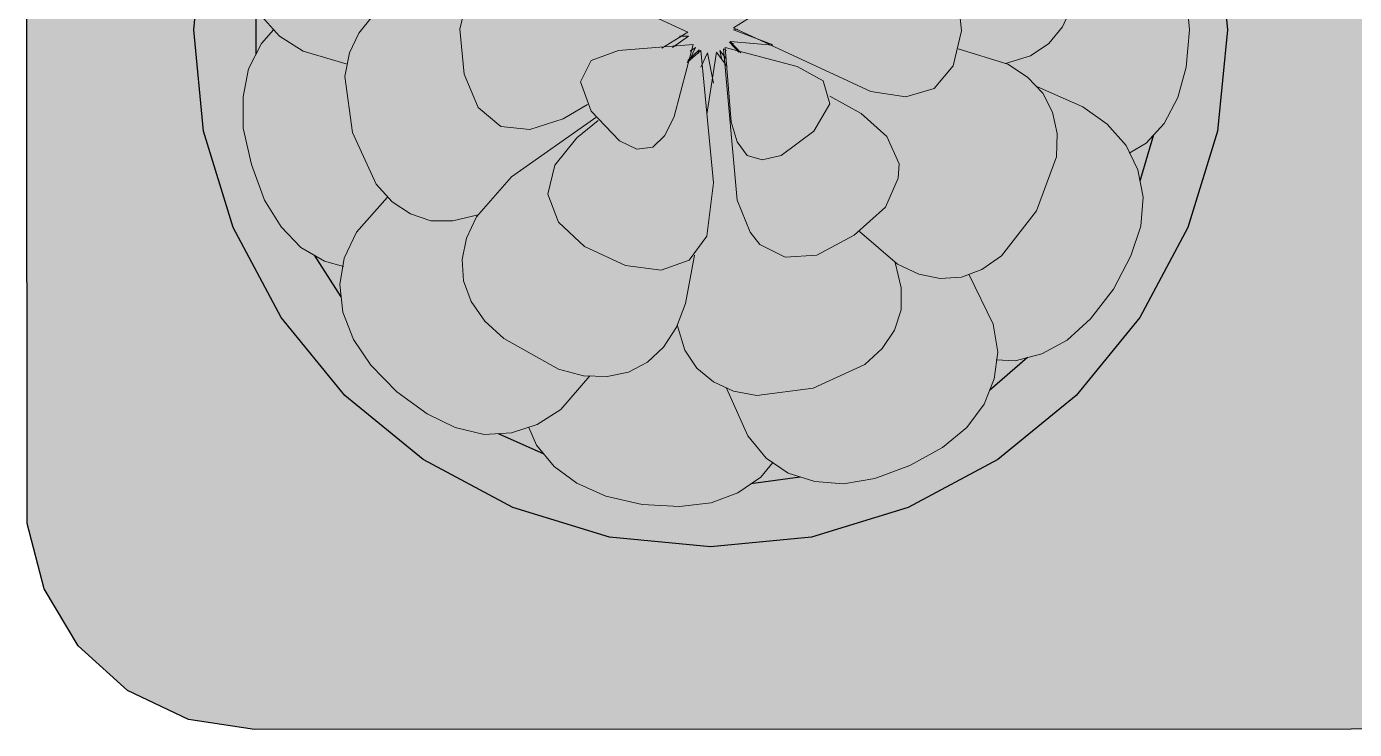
# Model space of a CAD drawing. Header units: metres. Extents: x 0 to 8.79, y -6.64 to 2.65.
# Drawn here: x 7.005 to 7.1797, y -5.8376 to -5.7452 of the extents above; entities that cross this region are included whole.
import ezdxf

# ---------------------------------------------------------------- set-up
doc = ezdxf.new("R2010")
doc.units = ezdxf.units.M
doc.layers.add('VEG-HOJAS', color=117, linetype='Continuous', lineweight=18, true_color=0x2e5e38)
doc.layers.add('VEG-MACETA', color=25, linetype='Continuous', lineweight=25, true_color=0x745440)
doc.layers.add('VEG-RELLENO', color=253, linetype='Continuous', true_color=0x96c896)

# ---------------------------------------------------------------- blocks, each defined once
blk = doc.blocks.new('VEG_Suculentas_PLANTA')
at = {"layer": 'VEG-RELLENO', "true_color": 0xc89a6c}
h = blk.add_hatch(color=43, dxfattribs=at)
h.dxf.hatch_style = 1
h.paths.add_polyline_path([(0.2449, -0.0649), (0.2437, -0.0707), (0.2415, -0.0761), (0.2362, -0.0832), (0.2291, -0.0885), (0.2237, -0.0907), (0.2179, -0.0919), (-0.215, -0.092), (-0.2237, -0.0907), (-0.2317, -0.0869), (-0.2382, -0.081), (-0.2427, -0.0735), (-0.2449, -0.0649), (-0.245, 0.062), (-0.2437, 0.0707), (-0.2399, 0.0787), (-0.234, 0.0852), (-0.2265, 0.0897), (-0.2209, 0.0914), (-0.215, 0.092), (0.215, 0.092), (0.2237, 0.0907), (0.2317, 0.0869), (0.2382, 0.081), (0.2427, 0.0735), (0.2449, 0.0649)])
h.paths.add_polyline_path([(0.2158, -0.0121), (0.217, 0), (0.2158, 0.0121), (0.2123, 0.0237), (0.2066, 0.0344), (0.1988, 0.0438), (0.1894, 0.0516), (0.1787, 0.0573), (0.1671, 0.0608), (0.155, 0.062), (0.1429, 0.0608), (0.1313, 0.0573), (0.1206, 0.0516), (0.1112, 0.0438), (0.1034, 0.0344), (0.0977, 0.0237), (0.0942, 0.0121), (0.093, 0), (0.0942, -0.0121), (0.0977, -0.0237), (0.1034, -0.0344), (0.1112, -0.0438), (0.1206, -0.0516), (0.1313, -0.0573), (0.1429, -0.0608), (0.155, -0.062), (0.1671, -0.0608), (0.1787, -0.0573), (0.1894, -0.0516), (0.1988, -0.0438), (0.2066, -0.0344), (0.2123, -0.0237)], flags=0)
h.paths.add_polyline_path([(0.0577, -0.0057), (0.0577, 0.0057), (0.0555, 0.0168), (0.0512, 0.0273), (0.0448, 0.0368), (0.0368, 0.0448), (0.0273, 0.0512), (0.0168, 0.0555), (0.0057, 0.0577), (-0.0057, 0.0577), (-0.0168, 0.0555), (-0.0273, 0.0512), (-0.0368, 0.0448), (-0.0448, 0.0368), (-0.0512, 0.0273), (-0.0555, 0.0168), (-0.0577, 0.0057), (-0.0577, -0.0057), (-0.0555, -0.0168), (-0.0512, -0.0273), (-0.0448, -0.0368), (-0.0368, -0.0448), (-0.0273, -0.0512), (-0.0168, -0.0555), (-0.0057, -0.0577), (0.0057, -0.0577), (0.0168, -0.0555), (0.0273, -0.0512), (0.0368, -0.0448), (0.0448, -0.0368), (0.0512, -0.0273), (0.0555, -0.0168)], flags=0)
h.paths.add_polyline_path([(-0.087, 0), (-0.0883, 0.0133), (-0.0922, 0.026), (-0.0985, 0.0378), (-0.1069, 0.0481), (-0.1172, 0.0565), (-0.129, 0.0628), (-0.1417, 0.0667), (-0.155, 0.068), (-0.1683, 0.0667), (-0.181, 0.0628), (-0.1928, 0.0565), (-0.2031, 0.0481), (-0.2115, 0.0378), (-0.2178, 0.026), (-0.2217, 0.0133), (-0.223, 0), (-0.2217, -0.0133), (-0.2178, -0.026), (-0.2115, -0.0378), (-0.2031, -0.0481), (-0.1928, -0.0565), (-0.181, -0.0628), (-0.1683, -0.0667), (-0.155, -0.068), (-0.1417, -0.0667), (-0.129, -0.0628), (-0.1172, -0.0565), (-0.1069, -0.0481), (-0.0985, -0.0378), (-0.0922, -0.026), (-0.0883, -0.0133)], flags=0)
at = {"layer": 'VEG-RELLENO', "true_color": 0xe08e66}
h = blk.add_hatch(color=11, dxfattribs=at)
h.dxf.hatch_style = 1
h.paths.add_polyline_path([(-0.0873, -0.0067), (-0.0899, -0.0197), (-0.095, -0.0321), (-0.1024, -0.0431), (-0.1119, -0.0526), (-0.1229, -0.06), (-0.1353, -0.0651), (-0.1483, -0.0677), (-0.1617, -0.0677), (-0.1747, -0.0651), (-0.1871, -0.06), (-0.1981, -0.0526), (-0.2076, -0.0431), (-0.215, -0.0321), (-0.2201, -0.0197), (-0.2227, -0.0067), (-0.2227, 0.0067), (-0.2201, 0.0197), (-0.215, 0.0321), (-0.2076, 0.0431), (-0.1981, 0.0526), (-0.1871, 0.06), (-0.1747, 0.0651), (-0.1617, 0.0677), (-0.1483, 0.0677), (-0.1353, 0.0651), (-0.1229, 0.06), (-0.1119, 0.0526), (-0.1024, 0.0431), (-0.095, 0.0321), (-0.0899, 0.0197), (-0.0873, 0.0067)])
h.paths.add_polyline_path([(-0.0935, 0.0089), (-0.0967, 0.0138), (-0.0985, 0.0199), (-0.0984, 0.0258), (-0.0997, 0.0297), (-0.102, 0.0341), (-0.105, 0.038), (-0.1081, 0.0408), (-0.1133, 0.0431), (-0.1183, 0.0474), (-0.1213, 0.0523), (-0.1245, 0.0549), (-0.1288, 0.0573), (-0.1334, 0.059), (-0.1375, 0.0597), (-0.1432, 0.0588), (-0.1497, 0.0597), (-0.1549, 0.0622), (-0.1591, 0.0627), (-0.164, 0.0624), (-0.1688, 0.0613), (-0.1726, 0.0596), (-0.1769, 0.0558), (-0.1829, 0.0531), (-0.1886, 0.0523), (-0.1923, 0.0505), (-0.1963, 0.0476), (-0.1997, 0.0441), (-0.202, 0.0407), (-0.2036, 0.0351), (-0.2071, 0.0296), (-0.2115, 0.0259), (-0.2137, 0.0224), (-0.2154, 0.0177), (-0.2165, 0.0129), (-0.2165, 0.0088), (-0.2148, 0.0032), (-0.2148, -0.0032), (-0.2165, -0.0088), (-0.2165, -0.0129), (-0.2154, -0.0177), (-0.2137, -0.0224), (-0.2115, -0.0259), (-0.2071, -0.0296), (-0.2036, -0.0351), (-0.202, -0.0407), (-0.1997, -0.0441), (-0.1963, -0.0476), (-0.1923, -0.0505), (-0.1886, -0.0523), (-0.1829, -0.0531), (-0.1769, -0.0558), (-0.1726, -0.0596), (-0.1688, -0.0613), (-0.164, -0.0624), (-0.1591, -0.0627), (-0.1549, -0.0622), (-0.1497, -0.0597), (-0.1432, -0.0588), (-0.1375, -0.0597), (-0.1334, -0.059), (-0.1288, -0.0573), (-0.1245, -0.0549), (-0.1213, -0.0523), (-0.1183, -0.0474), (-0.1133, -0.0431), (-0.1081, -0.0408), (-0.105, -0.038), (-0.102, -0.0341), (-0.0997, -0.0297), (-0.0984, -0.0258), (-0.0985, -0.0199), (-0.0967, -0.0138), (-0.0935, -0.0089), (-0.0924, -0.0049), (-0.092, 0), (-0.0924, 0.0049)], flags=0)
at = {"layer": 'VEG-RELLENO', "true_color": 0x7a5e4a}
h = blk.add_hatch(color=35, dxfattribs=at)
h.dxf.hatch_style = 1
h.paths.add_polyline_path([(-0.0967, -0.0138), (-0.0985, -0.0199), (-0.0999, -0.0162)])
h.paths.add_polyline_path([(-0.1133, -0.0431), (-0.1183, -0.0474), (-0.1174, -0.0434)])
h.paths.add_polyline_path([(-0.1433, -0.0588), (-0.1491, -0.0597), (-0.1497, -0.0597), (-0.1468, -0.0569)])
h.paths.add_polyline_path([(-0.1769, -0.0558), (-0.1829, -0.0531), (-0.1789, -0.0523)])
h.paths.add_polyline_path([(-0.2036, -0.0351), (-0.2071, -0.0296), (-0.2033, -0.0311)])
h.paths.add_polyline_path([(-0.2148, -0.0032), (-0.2148, 0.0032), (-0.2125, 0)])
h.paths.add_polyline_path([(-0.2071, 0.0296), (-0.2036, 0.0351), (-0.2033, 0.0311)])
h.paths.add_polyline_path([(-0.1829, 0.0531), (-0.1769, 0.0558), (-0.1789, 0.0523)])
h.paths.add_polyline_path([(-0.1497, 0.0597), (-0.1433, 0.0588), (-0.1432, 0.0588), (-0.1468, 0.0569)])
h.paths.add_polyline_path([(-0.1183, 0.0474), (-0.1133, 0.0431), (-0.1174, 0.0434)])
h.paths.add_polyline_path([(-0.0985, 0.0199), (-0.0967, 0.0138), (-0.0999, 0.0162)])
h.paths.add_polyline_path([(-0.1509, 0.0008), (-0.152, 0), (-0.1468, -0.002), (-0.1524, -0.0015), (-0.1513, -0.0029), (-0.1531, -0.0023), (-0.153, -0.0037), (-0.1538, -0.0027), (-0.1535, -0.0039), (-0.1542, -0.0029), (-0.1546, -0.007), (-0.1554, -0.003), (-0.1563, -0.0049), (-0.1563, -0.0027), (-0.1577, -0.0038), (-0.157, -0.0023), (-0.1577, -0.0028), (-0.1573, -0.0019), (-0.16, -0.0023), (-0.1579, -0.0008), (-0.1591, -0.0008), (-0.158, -0.0003), (-0.1608, 0.0008), (-0.1579, 0.0008), (-0.1594, 0.0018), (-0.1576, 0.0015), (-0.159, 0.003), (-0.1567, 0.0025), (-0.1572, 0.0048), (-0.1558, 0.0029), (-0.1558, 0.0039), (-0.1554, 0.003), (-0.1541, 0.0088), (-0.1538, 0.0027), (-0.152, 0.004), (-0.1527, 0.0019), (-0.1501, 0.0023), (-0.1521, 0.0008)])
at = {"layer": 'VEG-RELLENO', "true_color": 0x79a295}
h = blk.add_hatch(color=253, dxfattribs=at)
h.dxf.hatch_style = 1
h.paths.add_polyline_path([(-0.1579, 0.0008), (-0.1608, 0.0008), (-0.1632, 0.002), (-0.1594, 0.0018)])
h.paths.add_polyline_path([(-0.2086, -0.0028), (-0.2117, -0.0008), (-0.2141, 0.0018), (-0.2158, 0.0052), (-0.2106, 0.0061), (-0.2065, 0.0088), (-0.2038, 0.0129), (-0.2028, 0.0177), (-0.2038, 0.0226), (-0.2065, 0.0267), (-0.2091, 0.0284), (-0.2058, 0.0304), (-0.2023, 0.0314), (-0.1986, 0.0313), (-0.1932, 0.0298), (-0.1956, 0.0272), (-0.1996, 0.02), (-0.2006, 0.0136), (-0.2, 0.0108), (-0.1987, 0.0083), (-0.1967, 0.0062), (-0.1938, 0.0044), (-0.1971, 0.0034), (-0.1995, 0.0018), (-0.2013, -0.0004), (-0.2028, -0.0045)])
at = {"layer": 'VEG-RELLENO', "true_color": 0x85b2a4}
h = blk.add_hatch(color=253, dxfattribs=at)
h.dxf.hatch_style = 1
h.paths.add_polyline_path([(-0.1211, 0.0251), (-0.1182, 0.0251), (-0.1155, 0.0242), (-0.113, 0.0225), (-0.1153, 0.0209), (-0.1176, 0.0175), (-0.1184, 0.0135), (-0.1176, 0.0095), (-0.1153, 0.0061), (-0.1119, 0.0038), (-0.1075, 0.0031), (-0.1087, 0.0004), (-0.1105, -0.0018), (-0.1129, -0.0034), (-0.1158, -0.0044), (-0.1224, -0.0025), (-0.122, -0.0001), (-0.1226, 0.0058), (-0.1233, 0.0082), (-0.1258, 0.0117), (-0.1274, 0.0127), (-0.1312, 0.0131), (-0.1356, 0.0117), (-0.1388, 0.0098), (-0.1399, 0.0115), (-0.1288, 0.0193), (-0.1244, 0.0243)])
at = {"layer": 'VEG-RELLENO', "true_color": 0x79a295}
h = blk.add_hatch(color=253, dxfattribs=at)
h.dxf.hatch_style = 1
h.paths.add_polyline_path([(-0.0953, 0.0123), (-0.1009, 0.0089), (-0.1036, 0.0048), (-0.1046, 0), (-0.1036, -0.0048), (-0.1009, -0.0089), (-0.0968, -0.0116), (-0.0951, -0.012), (-0.0977, -0.0149), (-0.0999, -0.0162), (-0.1028, -0.0124), (-0.106, -0.0101), (-0.112, -0.0075), (-0.1162, -0.0044), (-0.1129, -0.0034), (-0.1105, -0.0018), (-0.1087, 0.0004), (-0.1075, 0.003), (-0.1069, 0.0061), (-0.1071, 0.0096), (-0.1028, 0.0124), (-0.0999, 0.0162), (-0.0977, 0.0149)])
at = {"layer": 'VEG-RELLENO', "true_color": 0x90baad}
h = blk.add_hatch(color=253, dxfattribs=at)
h.dxf.hatch_style = 1
h.paths.add_polyline_path([(-0.152, 0.0003), (-0.1486, 0.0024), (-0.1429, 0.0027), (-0.1393, 0.004), (-0.1379, 0.0068), (-0.1388, 0.0098), (-0.1334, 0.0126), (-0.1292, 0.0132), (-0.1258, 0.0117), (-0.1244, 0.0101), (-0.1276, 0.0083), (-0.1292, 0.0058), (-0.1298, 0.0029), (-0.1292, -0.0001), (-0.1276, -0.0026), (-0.1251, -0.0042), (-0.1231, -0.0046), (-0.1256, -0.0077), (-0.1273, -0.0085), (-0.1315, -0.0087), (-0.1387, -0.0062)])
at = {"layer": 'VEG-RELLENO', "true_color": 0xd696a4}
h = blk.add_hatch(color=241, dxfattribs=at)
h.dxf.hatch_style = 1
h.paths.add_polyline_path([(-0.0968, -0.0116), (-0.1009, -0.0089), (-0.1036, -0.0048), (-0.1046, 0), (-0.1036, 0.0048), (-0.1009, 0.0089), (-0.0968, 0.0116), (-0.0951, 0.012), (-0.0935, 0.0089), (-0.0924, 0.0049), (-0.092, 0), (-0.0924, -0.0049), (-0.0935, -0.0089), (-0.0951, -0.012)])
h = blk.add_hatch(color=241, dxfattribs=at)
h.dxf.hatch_style = 1
h.paths.add_polyline_path([(-0.1251, -0.0042), (-0.1276, -0.0026), (-0.1292, -0.0001), (-0.1298, 0.0029), (-0.1292, 0.0058), (-0.1276, 0.0083), (-0.1244, 0.0101), (-0.1226, 0.0058), (-0.122, -0.0001), (-0.1231, -0.0046)])
at = {"layer": 'VEG-RELLENO', "true_color": 0x90baad}
h = blk.add_hatch(color=253, dxfattribs=at)
h.dxf.hatch_style = 1
h.paths.add_polyline_path([(-0.158, -0.0003), (-0.1614, -0.0024), (-0.1671, -0.0027), (-0.1707, -0.004), (-0.1721, -0.0068), (-0.1712, -0.0098), (-0.1766, -0.0126), (-0.1808, -0.0132), (-0.1842, -0.0117), (-0.1856, -0.0101), (-0.1824, -0.0083), (-0.1808, -0.0058), (-0.1802, -0.0029), (-0.1808, 0.0001), (-0.1824, 0.0026), (-0.1849, 0.0042), (-0.1869, 0.0046), (-0.1844, 0.0077), (-0.1827, 0.0085), (-0.1785, 0.0087), (-0.1713, 0.0062)])
at = {"layer": 'VEG-RELLENO', "true_color": 0x85b2a4}
h = blk.add_hatch(color=253, dxfattribs=at)
h.dxf.hatch_style = 1
h.paths.add_polyline_path([(-0.1889, -0.0251), (-0.1918, -0.0251), (-0.1945, -0.0242), (-0.197, -0.0225), (-0.1947, -0.0209), (-0.1924, -0.0175), (-0.1916, -0.0135), (-0.1924, -0.0095), (-0.1947, -0.0061), (-0.1981, -0.0038), (-0.2025, -0.0031), (-0.2013, -0.0004), (-0.1995, 0.0018), (-0.1971, 0.0034), (-0.1942, 0.0044), (-0.1876, 0.0025), (-0.188, 0.0001), (-0.1874, -0.0058), (-0.1867, -0.0082), (-0.1842, -0.0117), (-0.1826, -0.0127), (-0.1788, -0.0131), (-0.1744, -0.0117), (-0.1712, -0.0098), (-0.1701, -0.0115), (-0.1812, -0.0193), (-0.1856, -0.0243)])
at = {"layer": 'VEG-RELLENO', "true_color": 0xd696a4}
h = blk.add_hatch(color=241, dxfattribs=at)
h.dxf.hatch_style = 1
h.paths.add_polyline_path([(-0.1808, -0.0058), (-0.1824, -0.0083), (-0.1856, -0.0101), (-0.1874, -0.0058), (-0.1879, -0.0029), (-0.188, 0.0001), (-0.1869, 0.0046), (-0.1849, 0.0042), (-0.1824, 0.0026), (-0.1808, 0.0001), (-0.1802, -0.0029)])
at = {"layer": 'VEG-RELLENO', "true_color": 0x79a295}
h = blk.add_hatch(color=253, dxfattribs=at)
h.dxf.hatch_style = 1
h.paths.add_polyline_path([(-0.2089, -0.0286), (-0.2065, -0.0267), (-0.2038, -0.0226), (-0.2028, -0.0177), (-0.2038, -0.0129), (-0.2065, -0.0088), (-0.2106, -0.0061), (-0.2158, -0.0052), (-0.2141, -0.0018), (-0.2125, 0), (-0.2086, -0.0028), (-0.2028, -0.0045), (-0.203, -0.0095), (-0.2021, -0.0135), (-0.2007, -0.0174), (-0.1975, -0.022), (-0.2016, -0.0266), (-0.2033, -0.0311), (-0.2058, -0.0304)])
at = {"layer": 'VEG-RELLENO', "true_color": 0x85b2a4}
h = blk.add_hatch(color=253, dxfattribs=at)
h.dxf.hatch_style = 1
h.paths.add_polyline_path([(-0.1524, -0.0015), (-0.1468, -0.002), (-0.1363, -0.0073), (-0.1315, -0.0087), (-0.1273, -0.0085), (-0.1256, -0.0077), (-0.1231, -0.0047), (-0.1224, -0.0025), (-0.1159, -0.0045), (-0.1133, -0.0062), (-0.1113, -0.0083), (-0.11, -0.0108), (-0.1094, -0.0138), (-0.1121, -0.0133), (-0.1162, -0.0141), (-0.1196, -0.0163), (-0.1218, -0.0197), (-0.1226, -0.0238), (-0.1218, -0.0278), (-0.1192, -0.0314), (-0.122, -0.0325), (-0.1248, -0.0327), (-0.1276, -0.0321), (-0.1331, -0.0288), (-0.1354, -0.0265), (-0.132, -0.0233), (-0.1303, -0.0195), (-0.1302, -0.0176), (-0.1318, -0.014), (-0.1352, -0.011), (-0.1393, -0.0087), (-0.1396, -0.0076), (-0.1411, -0.006), (-0.145, -0.0044), (-0.151, -0.003)])
at = {"layer": 'VEG-RELLENO', "true_color": 0xd696a4}
h = blk.add_hatch(color=241, dxfattribs=at)
h.dxf.hatch_style = 1
h.paths.add_polyline_path([(-0.1924, -0.0175), (-0.1947, -0.0209), (-0.197, -0.0225), (-0.199, -0.0203), (-0.2007, -0.0174), (-0.203, -0.0095), (-0.2025, -0.0031), (-0.1981, -0.0038), (-0.1947, -0.0061), (-0.1924, -0.0095), (-0.1916, -0.0135)])
at = {"layer": 'VEG-RELLENO', "true_color": 0x79a295}
h = blk.add_hatch(color=253, dxfattribs=at)
h.dxf.hatch_style = 1
h.paths.add_polyline_path([(-0.1554, -0.003), (-0.1546, -0.007), (-0.1555, -0.0111), (-0.1563, -0.0049)])
h.paths.add_polyline_path([(-0.1514, -0.0609), (-0.1523, -0.0575), (-0.1551, -0.0534), (-0.1591, -0.0507), (-0.164, -0.0498), (-0.1688, -0.0507), (-0.1729, -0.0534), (-0.1755, -0.0574), (-0.1779, -0.0546), (-0.1789, -0.0523), (-0.1747, -0.0499), (-0.1709, -0.0455), (-0.1658, -0.045), (-0.1633, -0.0437), (-0.1612, -0.0417), (-0.1594, -0.0388), (-0.1584, -0.0421), (-0.1568, -0.0445), (-0.1529, -0.0471), (-0.1501, -0.0534), (-0.1468, -0.0569), (-0.1484, -0.0588)])
at = {"layer": 'VEG-RELLENO', "true_color": 0x90baad}
h = blk.add_hatch(color=253, dxfattribs=at)
h.dxf.hatch_style = 1
h.paths.add_polyline_path([(-0.1563, -0.0027), (-0.1546, -0.0201), (-0.1549, -0.025), (-0.1565, -0.0289), (-0.1595, -0.0312), (-0.1616, -0.0316), (-0.1612, -0.0299), (-0.1618, -0.027), (-0.1635, -0.0245), (-0.166, -0.0228), (-0.1689, -0.0222), (-0.1719, -0.0228), (-0.175, -0.0253), (-0.1764, -0.0216), (-0.1762, -0.0197), (-0.1742, -0.016), (-0.1698, -0.0119), (-0.1658, -0.0153), (-0.1626, -0.0154), (-0.1603, -0.0127), (-0.1581, -0.0043)])
at = {"layer": 'VEG-RELLENO', "true_color": 0x9bc1b5}
h = blk.add_hatch(color=9, dxfattribs=at)
h.dxf.hatch_style = 1
h.paths.add_polyline_path([(-0.1573, -0.0019), (-0.1598, -0.0114), (-0.161, -0.0139), (-0.1626, -0.0154), (-0.1658, -0.0153), (-0.1647, -0.0122), (-0.165, -0.0103), (-0.1661, -0.0087), (-0.1677, -0.0077), (-0.1696, -0.0073), (-0.1719, -0.008), (-0.1719, -0.0057), (-0.1697, -0.0035), (-0.1656, -0.0026)])
at = {"layer": 'VEG-RELLENO', "true_color": 0x85b2a4}
h = blk.add_hatch(color=253, dxfattribs=at)
h.dxf.hatch_style = 1
h.paths.add_polyline_path([(-0.1542, -0.0029), (-0.1527, -0.0056), (-0.1519, -0.0198), (-0.1498, -0.0266), (-0.147, -0.0293), (-0.1432, -0.03), (-0.1386, -0.0286), (-0.1354, -0.0265), (-0.1307, -0.0306), (-0.1299, -0.0339), (-0.1299, -0.0368), (-0.1308, -0.0395), (-0.1325, -0.042), (-0.1341, -0.0397), (-0.1375, -0.0374), (-0.1415, -0.0366), (-0.1455, -0.0374), (-0.1489, -0.0397), (-0.1512, -0.0431), (-0.1519, -0.0475), (-0.1546, -0.0463), (-0.1568, -0.0445), (-0.1584, -0.0421), (-0.1594, -0.0388), (-0.1583, -0.036), (-0.1571, -0.0296), (-0.1555, -0.0271), (-0.1549, -0.025), (-0.1546, -0.0201), (-0.1555, -0.0111)])
at = {"layer": 'VEG-RELLENO', "true_color": 0x90baad}
h = blk.add_hatch(color=253, dxfattribs=at)
h.dxf.hatch_style = 1
h.paths.add_polyline_path([(-0.1533, -0.0025), (-0.1523, -0.0121), (-0.1515, -0.0147), (-0.1502, -0.0165), (-0.147, -0.017), (-0.1443, -0.0157), (-0.1404, -0.012), (-0.1393, -0.0087), (-0.1333, -0.0124), (-0.1307, -0.0157), (-0.1303, -0.0195), (-0.1309, -0.0214), (-0.1331, -0.0199), (-0.1361, -0.0193), (-0.139, -0.0199), (-0.1415, -0.0216), (-0.1432, -0.0241), (-0.1438, -0.027), (-0.1432, -0.03), (-0.147, -0.0293), (-0.1485, -0.0282), (-0.1508, -0.0247), (-0.1522, -0.0172)])
at = {"layer": 'VEG-RELLENO', "true_color": 0x9bc1b5}
h = blk.add_hatch(color=9, dxfattribs=at)
h.dxf.hatch_style = 1
h.paths.add_polyline_path([(-0.153, -0.0024), (-0.1436, -0.0048), (-0.1411, -0.006), (-0.1396, -0.0076), (-0.1397, -0.0108), (-0.1428, -0.0097), (-0.1447, -0.01), (-0.1463, -0.0111), (-0.1473, -0.0127), (-0.1477, -0.0146), (-0.147, -0.0169), (-0.1493, -0.0169), (-0.1515, -0.0147), (-0.1524, -0.0106)])
at = {"layer": 'VEG-RELLENO', "true_color": 0xd696a4}
h = blk.add_hatch(color=241, dxfattribs=at)
h.dxf.hatch_style = 1
h.paths.add_polyline_path([(-0.2038, -0.0226), (-0.2065, -0.0267), (-0.2091, -0.0284), (-0.2115, -0.0259), (-0.2137, -0.0224), (-0.2154, -0.0177), (-0.2165, -0.0129), (-0.2165, -0.0088), (-0.2158, -0.0052), (-0.2106, -0.0061), (-0.2065, -0.0088), (-0.2038, -0.0129), (-0.2028, -0.0177)])
h = blk.add_hatch(color=241, dxfattribs=at)
h.dxf.hatch_style = 1
h.paths.add_polyline_path([(-0.1647, -0.0122), (-0.1658, -0.0153), (-0.1683, -0.0136), (-0.1707, -0.0107), (-0.1719, -0.008), (-0.1696, -0.0073), (-0.1677, -0.0077), (-0.1661, -0.0087), (-0.165, -0.0103)])
at = {"layer": 'VEG-RELLENO', "true_color": 0x79a295}
h = blk.add_hatch(color=253, dxfattribs=at)
h.dxf.hatch_style = 1
h.paths.add_polyline_path([(-0.106, -0.0101), (-0.1028, -0.0124), (-0.1003, -0.0152), (-0.0988, -0.0184), (-0.0981, -0.0222), (-0.102, -0.0215), (-0.1068, -0.0224), (-0.1109, -0.0252), (-0.1136, -0.0292), (-0.1146, -0.0341), (-0.1136, -0.0389), (-0.1112, -0.0425), (-0.1149, -0.0435), (-0.1174, -0.0434), (-0.1178, -0.0387), (-0.121, -0.0321), (-0.1167, -0.0297), (-0.1144, -0.0272), (-0.1104, -0.02), (-0.1094, -0.0136), (-0.11, -0.0108), (-0.112, -0.0075)])
at = {"layer": 'VEG-RELLENO', "true_color": 0xd696a4}
h = blk.add_hatch(color=241, dxfattribs=at)
h.dxf.hatch_style = 1
h.paths.add_polyline_path([(-0.147, -0.0169), (-0.1477, -0.0146), (-0.1473, -0.0127), (-0.1463, -0.0111), (-0.1447, -0.01), (-0.1428, -0.0097), (-0.1397, -0.0108), (-0.1414, -0.0133), (-0.1443, -0.0157)])
at = {"layer": 'VEG-RELLENO', "true_color": 0x85b2a4}
h = blk.add_hatch(color=253, dxfattribs=at)
h.dxf.hatch_style = 1
h.paths.add_polyline_path([(-0.1583, -0.036), (-0.1612, -0.0417), (-0.1633, -0.0437), (-0.1658, -0.045), (-0.1688, -0.0456), (-0.1683, -0.0429), (-0.1691, -0.0388), (-0.1713, -0.0354), (-0.1747, -0.0332), (-0.1788, -0.0324), (-0.1828, -0.0332), (-0.1864, -0.0358), (-0.1875, -0.033), (-0.1877, -0.0302), (-0.1871, -0.0274), (-0.1858, -0.0246), (-0.1812, -0.0193), (-0.1701, -0.0115), (-0.1698, -0.0119), (-0.1726, -0.0142), (-0.1755, -0.0178), (-0.1764, -0.0216), (-0.176, -0.0235), (-0.1736, -0.0269), (-0.1716, -0.0285), (-0.1662, -0.031), (-0.1615, -0.0316), (-0.1595, -0.0312), (-0.1571, -0.0296)])
at = {"layer": 'VEG-RELLENO', "true_color": 0xd696a4}
h = blk.add_hatch(color=241, dxfattribs=at)
h.dxf.hatch_style = 1
h.paths.add_polyline_path([(-0.1192, -0.0314), (-0.1218, -0.0278), (-0.1226, -0.0238), (-0.1218, -0.0197), (-0.1196, -0.0163), (-0.1162, -0.0141), (-0.1121, -0.0133), (-0.1094, -0.0138), (-0.1104, -0.02), (-0.1121, -0.0238), (-0.1167, -0.0297)])
h = blk.add_hatch(color=241, dxfattribs=at)
h.dxf.hatch_style = 1
h.paths.add_polyline_path([(-0.1432, -0.03), (-0.1438, -0.027), (-0.1432, -0.0241), (-0.1415, -0.0216), (-0.139, -0.0199), (-0.1361, -0.0193), (-0.1331, -0.0199), (-0.1309, -0.0214), (-0.1337, -0.0252), (-0.1361, -0.027), (-0.1386, -0.0286)])
at = {"layer": 'VEG-RELLENO', "true_color": 0x79a295}
h = blk.add_hatch(color=253, dxfattribs=at)
h.dxf.hatch_style = 1
h.paths.add_polyline_path([(-0.1747, -0.0499), (-0.1778, -0.0519), (-0.1812, -0.053), (-0.1851, -0.0531), (-0.1837, -0.0476), (-0.1846, -0.0428), (-0.1873, -0.0387), (-0.1914, -0.036), (-0.1963, -0.035), (-0.2011, -0.036), (-0.2033, -0.0374), (-0.2038, -0.0335), (-0.2032, -0.03), (-0.2016, -0.0266), (-0.1975, -0.022), (-0.1945, -0.0242), (-0.1918, -0.0251), (-0.1889, -0.0251), (-0.1856, -0.0243), (-0.1871, -0.0274), (-0.1877, -0.0302), (-0.1875, -0.033), (-0.1865, -0.0357), (-0.1822, -0.0406), (-0.1788, -0.0429), (-0.175, -0.0446), (-0.1709, -0.0455)])
at = {"layer": 'VEG-RELLENO', "true_color": 0xd696a4}
h = blk.add_hatch(color=241, dxfattribs=at)
h.dxf.hatch_style = 1
h.paths.add_polyline_path([(-0.1616, -0.0316), (-0.1662, -0.031), (-0.1689, -0.0299), (-0.1716, -0.0285), (-0.175, -0.0253), (-0.1719, -0.0228), (-0.1689, -0.0222), (-0.166, -0.0228), (-0.1635, -0.0245), (-0.1618, -0.027), (-0.1612, -0.0299)])
h = blk.add_hatch(color=241, dxfattribs=at)
h.dxf.hatch_style = 1
h.paths.add_polyline_path([(-0.1136, -0.0389), (-0.1146, -0.0341), (-0.1136, -0.0292), (-0.1109, -0.0252), (-0.1068, -0.0224), (-0.102, -0.0215), (-0.0981, -0.0222), (-0.0984, -0.0258), (-0.0997, -0.0297), (-0.102, -0.0341), (-0.105, -0.038), (-0.1081, -0.0408), (-0.1112, -0.0425)])
at = {"layer": 'VEG-RELLENO', "true_color": 0x79a295}
h = blk.add_hatch(color=253, dxfattribs=at)
h.dxf.hatch_style = 1
h.paths.add_polyline_path([(-0.1178, -0.0387), (-0.1172, -0.0424), (-0.1177, -0.0459), (-0.1192, -0.0495), (-0.1199, -0.0484), (-0.124, -0.0457), (-0.1288, -0.0447), (-0.1337, -0.0457), (-0.1377, -0.0484), (-0.1405, -0.0525), (-0.1414, -0.0573), (-0.141, -0.0595), (-0.1448, -0.0583), (-0.1477, -0.0563), (-0.1501, -0.0534), (-0.1529, -0.0471), (-0.1489, -0.0481), (-0.1455, -0.048), (-0.1376, -0.0457), (-0.1347, -0.044), (-0.1324, -0.0419), (-0.1308, -0.0395), (-0.1299, -0.0368), (-0.1299, -0.0339), (-0.1307, -0.0306), (-0.1276, -0.0321), (-0.1248, -0.0327), (-0.121, -0.0321)])
at = {"layer": 'VEG-RELLENO', "true_color": 0xd696a4}
h = blk.add_hatch(color=241, dxfattribs=at)
h.dxf.hatch_style = 1
h.paths.add_polyline_path([(-0.1688, -0.0456), (-0.175, -0.0446), (-0.1788, -0.0429), (-0.1822, -0.0406), (-0.1864, -0.0358), (-0.1828, -0.0332), (-0.1788, -0.0324), (-0.1747, -0.0332), (-0.1713, -0.0354), (-0.1691, -0.0388), (-0.1683, -0.0429)])
h = blk.add_hatch(color=241, dxfattribs=at)
h.dxf.hatch_style = 1
h.paths.add_polyline_path([(-0.1837, -0.0476), (-0.1851, -0.0531), (-0.1886, -0.0523), (-0.1923, -0.0505), (-0.1963, -0.0476), (-0.1997, -0.0441), (-0.202, -0.0407), (-0.2033, -0.0374), (-0.2011, -0.036), (-0.1963, -0.035), (-0.1914, -0.036), (-0.1873, -0.0387), (-0.1846, -0.0428)])
h = blk.add_hatch(color=241, dxfattribs=at)
h.dxf.hatch_style = 1
h.paths.add_polyline_path([(-0.1519, -0.0475), (-0.1512, -0.0431), (-0.1489, -0.0397), (-0.1455, -0.0374), (-0.1415, -0.0366), (-0.1375, -0.0374), (-0.1341, -0.0397), (-0.1325, -0.042), (-0.1376, -0.0457), (-0.1415, -0.0471), (-0.1489, -0.0481)])
h = blk.add_hatch(color=241, dxfattribs=at)
h.dxf.hatch_style = 1
h.paths.add_polyline_path([(-0.1414, -0.0573), (-0.1405, -0.0525), (-0.1377, -0.0484), (-0.1337, -0.0457), (-0.1288, -0.0447), (-0.124, -0.0457), (-0.1199, -0.0484), (-0.1192, -0.0495), (-0.1213, -0.0523), (-0.1245, -0.0549), (-0.1288, -0.0573), (-0.1334, -0.059), (-0.1375, -0.0597), (-0.141, -0.0595)])
h = blk.add_hatch(color=241, dxfattribs=at)
h.dxf.hatch_style = 1
h.paths.add_polyline_path([(-0.1729, -0.0534), (-0.1688, -0.0507), (-0.164, -0.0498), (-0.1591, -0.0507), (-0.1551, -0.0534), (-0.1523, -0.0575), (-0.1516, -0.061), (-0.1549, -0.0622), (-0.1591, -0.0627), (-0.164, -0.0624), (-0.1688, -0.0613), (-0.1726, -0.0596), (-0.1755, -0.0574)])
at = {"layer": 'VEG-HOJAS'}
for points in [[(-0.2028, -0.0045), (-0.2086, -0.0028), (-0.2117, -0.0008), (-0.2141, 0.0018), (-0.2158, 0.0051), (-0.2165, 0.0088), (-0.2165, 0.0129), (-0.2154, 0.0177), (-0.2137, 0.0224), (-0.2115, 0.0259), (-0.2089, 0.0286), (-0.2058, 0.0304), (-0.2023, 0.0314), (-0.1986, 0.0313), (-0.1932, 0.0298)], [(-0.1244, 0.0243), (-0.1211, 0.0251), (-0.1182, 0.0251), (-0.1155, 0.0242), (-0.1131, 0.0226), (-0.111, 0.0203), (-0.1079, 0.0135), (-0.1069, 0.0061), (-0.1075, 0.003), (-0.1087, 0.0004), (-0.1105, -0.0018), (-0.1129, -0.0034), (-0.1162, -0.0044)], [(-0.0999, 0.0162), (-0.0977, 0.0149), (-0.0953, 0.0123), (-0.0935, 0.0089), (-0.0924, 0.0049), (-0.092, 0), (-0.0924, -0.0049), (-0.0935, -0.0089), (-0.0953, -0.0123), (-0.0977, -0.0149), (-0.0999, -0.0162)], [(-0.1388, 0.0098), (-0.1356, 0.0117), (-0.1312, 0.0131), (-0.1274, 0.0127), (-0.1244, 0.0102), (-0.1226, 0.0058), (-0.122, -0.0001), (-0.1231, -0.0047), (-0.1256, -0.0077), (-0.1293, -0.0088), (-0.1339, -0.0081), (-0.152, 0.0003), (-0.1486, 0.0024)], [(-0.1712, -0.0098), (-0.1744, -0.0117), (-0.1788, -0.0131), (-0.1826, -0.0127), (-0.1856, -0.0102), (-0.1874, -0.0058), (-0.188, 0.0001), (-0.1869, 0.0047), (-0.1844, 0.0077), (-0.1807, 0.0088), (-0.1761, 0.0081), (-0.158, -0.0003), (-0.1614, -0.0024)], [(-0.1856, -0.0243), (-0.1889, -0.0251), (-0.1918, -0.0251), (-0.1945, -0.0242), (-0.1969, -0.0226), (-0.199, -0.0203), (-0.2021, -0.0135), (-0.2031, -0.0061), (-0.2025, -0.003), (-0.2013, -0.0004), (-0.1995, 0.0018), (-0.1971, 0.0034), (-0.1938, 0.0044)], [(-0.2033, -0.0311), (-0.2058, -0.0304), (-0.2089, -0.0286), (-0.2115, -0.0259), (-0.2137, -0.0224), (-0.2154, -0.0177), (-0.2165, -0.0129), (-0.2165, -0.0088), (-0.2158, -0.0051), (-0.2141, -0.0018), (-0.2125, 0)], [(-0.1469, -0.0019), (-0.152, 0), (-0.1514, 0.0001)], [(-0.1591, -0.0008), (-0.1579, -0.0008), (-0.16, -0.0023)], [(-0.1513, -0.0029), (-0.1525, -0.0016), (-0.152, -0.0018)], [(-0.151, -0.003), (-0.1524, -0.0015), (-0.1468, -0.002)], [(-0.1581, -0.0043), (-0.1563, -0.0027), (-0.1546, -0.0201), (-0.1555, -0.0271), (-0.1578, -0.0303), (-0.1615, -0.0316), (-0.1662, -0.031), (-0.1716, -0.0285), (-0.175, -0.0253), (-0.1764, -0.0216), (-0.1755, -0.0178), (-0.1726, -0.0142), (-0.1698, -0.0119)], [(-0.158, -0.004), (-0.1565, -0.0026), (-0.1566, -0.0031)], [(-0.1577, -0.0028), (-0.157, -0.0023), (-0.1577, -0.0038)], [(-0.1563, -0.0049), (-0.1554, -0.003), (-0.1546, -0.007)], [(-0.1555, -0.0111), (-0.1542, -0.0029), (-0.1528, -0.0048)], [(-0.1535, -0.0039), (-0.1538, -0.0027), (-0.153, -0.0037)], [(-0.1393, -0.0087), (-0.1352, -0.011), (-0.1318, -0.014), (-0.1302, -0.0176), (-0.1303, -0.0195), (-0.132, -0.0233), (-0.1361, -0.027), (-0.141, -0.0296), (-0.1452, -0.0299), (-0.1485, -0.0282), (-0.1498, -0.0266), (-0.1515, -0.0224), (-0.1533, -0.0025), (-0.1529, -0.0027)], [(-0.1224, -0.0025), (-0.1159, -0.0045), (-0.1133, -0.0062), (-0.1113, -0.0083), (-0.11, -0.0108), (-0.1094, -0.0136), (-0.1095, -0.0167), (-0.1121, -0.0238), (-0.1167, -0.0297), (-0.1193, -0.0315), (-0.122, -0.0325), (-0.1248, -0.0327), (-0.1276, -0.0321), (-0.1304, -0.0308), (-0.1354, -0.0265)], [(-0.112, -0.0075), (-0.106, -0.0101), (-0.1028, -0.0124), (-0.1003, -0.0152), (-0.0988, -0.0184), (-0.0981, -0.022), (-0.0984, -0.0258), (-0.0997, -0.0297), (-0.102, -0.0341), (-0.105, -0.038), (-0.1081, -0.0408), (-0.1114, -0.0426), (-0.1149, -0.0435), (-0.1174, -0.0434)], [(-0.1571, -0.0296), (-0.1583, -0.036), (-0.1595, -0.0391), (-0.1612, -0.0417), (-0.1633, -0.0437), (-0.1658, -0.045), (-0.1686, -0.0456), (-0.1717, -0.0455), (-0.175, -0.0446), (-0.1822, -0.0406), (-0.1847, -0.0383), (-0.1865, -0.0357), (-0.1875, -0.033), (-0.1877, -0.0302), (-0.1871, -0.0274), (-0.1858, -0.0246), (-0.1812, -0.0193), (-0.1701, -0.0115)], [(-0.1709, -0.0455), (-0.1747, -0.0499), (-0.1778, -0.0519), (-0.1812, -0.053), (-0.1848, -0.0532), (-0.1886, -0.0523), (-0.1923, -0.0505), (-0.1963, -0.0476), (-0.1997, -0.0441), (-0.202, -0.0407), (-0.2034, -0.0371), (-0.2038, -0.0335), (-0.2032, -0.03), (-0.2016, -0.0266), (-0.1975, -0.022)], [(-0.1307, -0.0306), (-0.1299, -0.0339), (-0.1299, -0.0368), (-0.1308, -0.0395), (-0.1324, -0.0419), (-0.1347, -0.044), (-0.1415, -0.0471), (-0.1489, -0.0481), (-0.152, -0.0475), (-0.1546, -0.0463), (-0.1568, -0.0445), (-0.1584, -0.0421), (-0.1594, -0.0388)], [(-0.121, -0.0321), (-0.1178, -0.0387), (-0.1172, -0.0424), (-0.1177, -0.0459), (-0.119, -0.0492), (-0.1213, -0.0523), (-0.1245, -0.0549), (-0.1288, -0.0573), (-0.1334, -0.059), (-0.1375, -0.0597), (-0.1413, -0.0594), (-0.1448, -0.0583), (-0.1477, -0.0563), (-0.1501, -0.0534), (-0.1529, -0.0471)], [(-0.1468, -0.0569), (-0.1484, -0.0588), (-0.1514, -0.0609), (-0.1549, -0.0622), (-0.1591, -0.0627), (-0.164, -0.0624), (-0.1688, -0.0613), (-0.1726, -0.0596), (-0.1756, -0.0574), (-0.1779, -0.0546), (-0.1789, -0.0523)]]:
    blk.add_lwpolyline(points, dxfattribs=at)
for points in [[(-0.1573, -0.0019), (-0.1598, -0.0114), (-0.161, -0.0139), (-0.1626, -0.0154), (-0.1647, -0.0157), (-0.167, -0.0146), (-0.1707, -0.0107), (-0.1721, -0.0068), (-0.1707, -0.004), (-0.1671, -0.0027)], [(-0.1531, -0.0023), (-0.1436, -0.0048), (-0.1402, -0.0067), (-0.1393, -0.0097), (-0.1414, -0.0133), (-0.1457, -0.0165), (-0.1482, -0.0171), (-0.1502, -0.0165), (-0.1515, -0.0147), (-0.1523, -0.0121)]]:
    blk.add_lwpolyline(points, close=True, dxfattribs=at)
at = {"layer": 'VEG-MACETA'}
for points in [[(0.2179, -0.0919), (-0.215, -0.092), (-0.2237, -0.0907), (-0.2317, -0.0869), (-0.2382, -0.081), (-0.2427, -0.0735), (-0.2449, -0.0649), (-0.245, 0.062), (-0.2437, 0.0707), (-0.2399, 0.0787), (-0.234, 0.0852), (-0.2265, 0.0897), (-0.2209, 0.0914), (-0.215, 0.092), (0.215, 0.092)], [(-0.0883, 0.0133), (-0.087, 0), (-0.0883, -0.0133), (-0.0922, -0.026), (-0.0985, -0.0378), (-0.1069, -0.0481), (-0.1172, -0.0565), (-0.129, -0.0628), (-0.1417, -0.0667), (-0.155, -0.068), (-0.1683, -0.0667), (-0.181, -0.0628), (-0.1928, -0.0565), (-0.2031, -0.0481), (-0.2115, -0.0378), (-0.2178, -0.026), (-0.2217, -0.0133), (-0.223, 0), (-0.2217, 0.0133)], [(-0.2148, -0.0032), (-0.2148, 0.0032)], [(-0.0967, -0.0138), (-0.0985, -0.0199)], [(-0.2036, -0.0351), (-0.2071, -0.0296)], [(-0.1133, -0.0431), (-0.1183, -0.0474)], [(-0.1769, -0.0558), (-0.1829, -0.0531)], [(-0.1432, -0.0588), (-0.1497, -0.0597)]]:
    blk.add_lwpolyline(points, dxfattribs=at)

msp = doc.modelspace()

# ---------------------------------------------------------------- block references
msp.add_blockref('VEG_Suculentas_PLANTA', (7.25, -5.74561))

doc.saveas('drawing.dxf')
